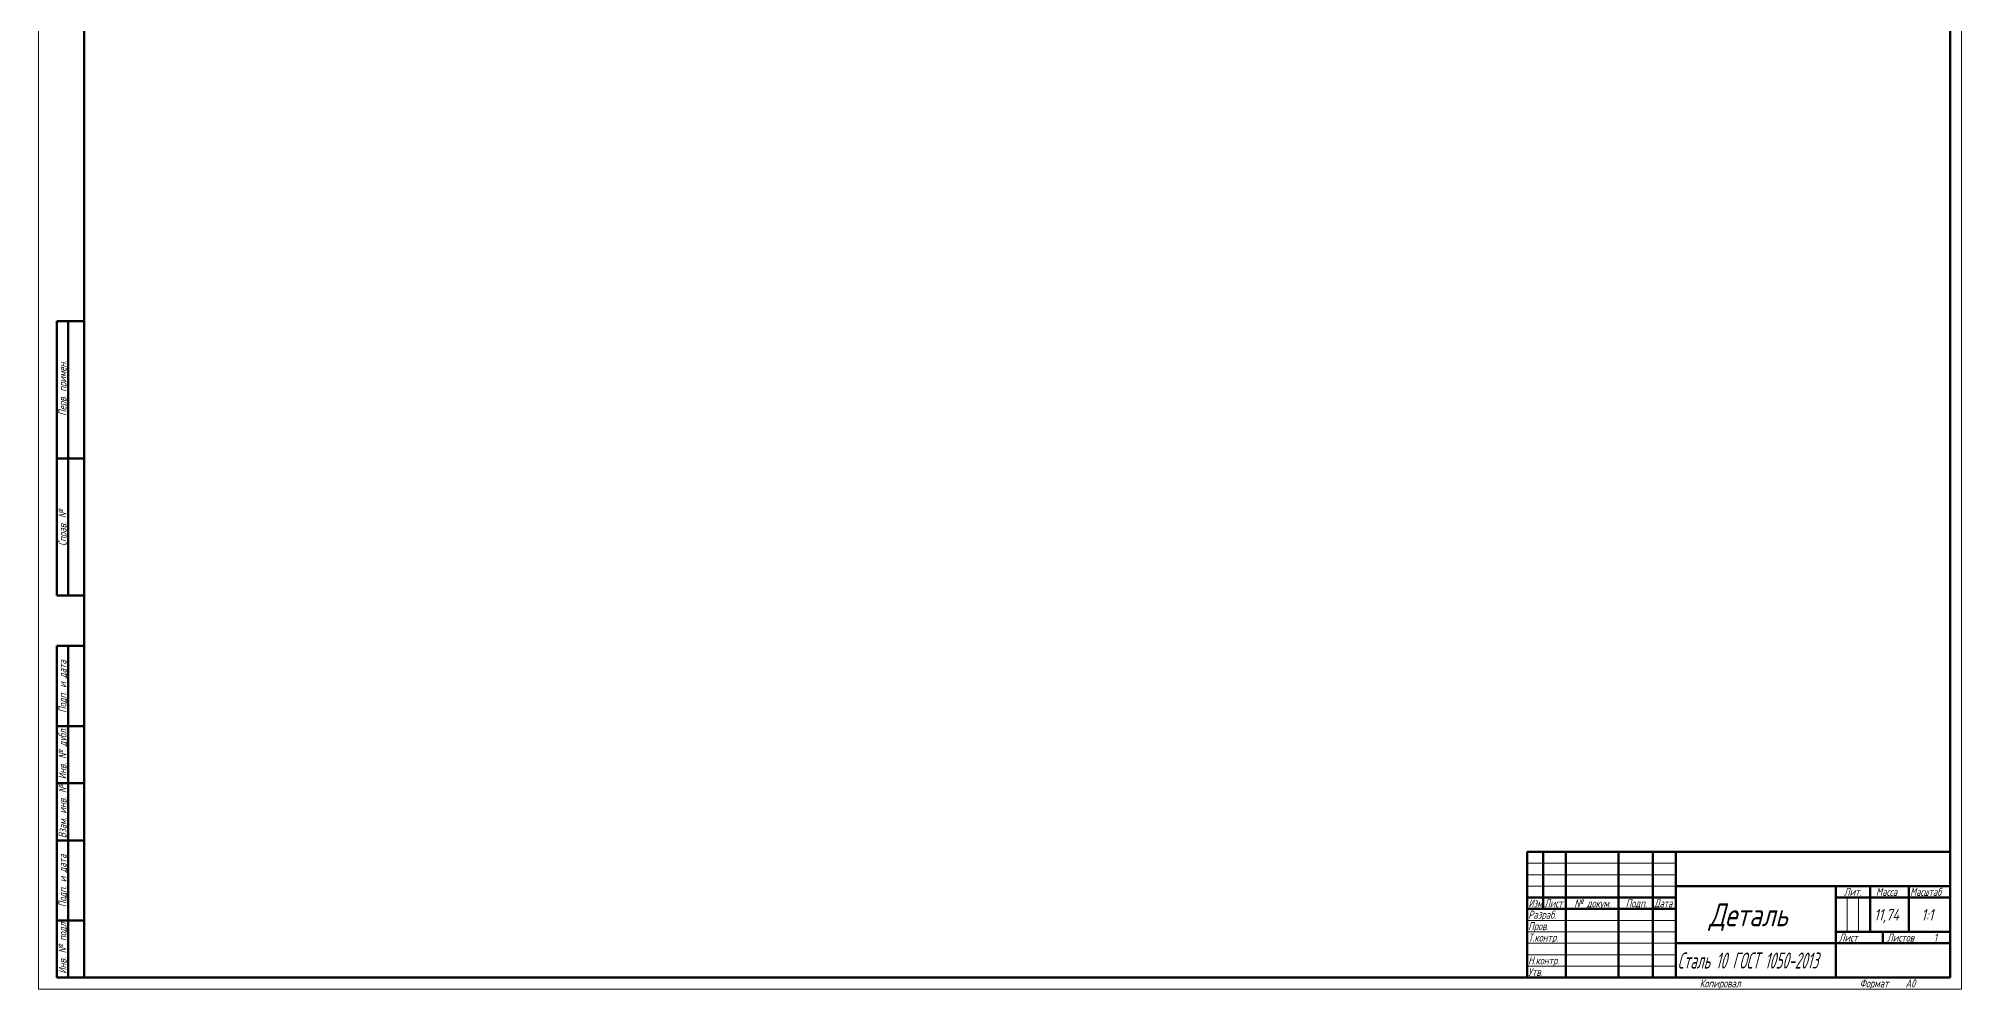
# Model space of a CAD drawing. Header units: millimetres. Extents: x 0 to 841, y 0 to 1189.
# Drawn here: x 0 to 841, y 0 to 416 of the extents above; entities that cross this region are included whole.
import ezdxf

# ---------------------------------------------------------------- set-up
doc = ezdxf.new("R2010")
doc.units = ezdxf.units.MM
doc.linetypes.add('K5LT_BASIC', pattern=[0])
doc.linetypes.add('K5LT_THIN', pattern=[0])
doc.styles.add('KTEXTSTYLE', font='GOST_AU.SHX', dxfattribs={"width": 0.96, "height": 5})

# ---------------------------------------------------------------- blocks, each defined once
blk = doc.blocks.new('U105')
at = {"color": 7, "linetype": 'K5LT_THIN', "lineweight": 18, "true_color": 0xffffff}
for p, q in [((0, 0), (0, 1189)), ((841, 1189), (841, 0)), ((651, 55), (716, 55)), ((651, 50), (716, 50)), ((651, 45), (716, 45)), ((790.96, 25), (790.96, 40)), ((795.98, 25), (795.98, 40)), ((651, 30), (716, 30)), ((651, 25), (716, 25)), ((651, 20), (716, 20)), ((651, 15), (716, 15)), ((651, 10), (716, 10)), ((841, 0), (0, 0))]:
    blk.add_line(p, q, dxfattribs=at)
at = {"color": 143, "linetype": 'K5LT_BASIC', "lineweight": 60, "true_color": 0x33acca}
for p, q in [((20, 5), (20, 1184)), ((836, 1184), (836, 5)), ((8, 172), (8, 292)), ((20, 292), (8, 292)), ((13, 172), (13, 292)), ((20, 232), (8, 232)), ((20, 172), (8, 172)), ((8, 5), (8, 150)), ((20, 150), (8, 150)), ((13, 5), (13, 150)), ((20, 115), (8, 115)), ((20, 90), (8, 90)), ((20, 65), (8, 65)), ((651, 60), (836, 60)), ((651, 5), (651, 60)), ((658, 35), (658, 60)), ((668, 5), (668, 60)), ((691, 5), (691, 60)), ((706, 5), (706, 60)), ((716, 5), (716, 60)), ((716, 45), (836, 45)), ((786, 5), (786, 45)), ((801, 25), (801, 45)), ((818, 25), (818, 45)), ((651, 40), (716, 40)), ((651, 35), (716, 35)), ((786, 40), (801, 40)), ((801, 40), (836, 40)), ((20, 30), (8, 30)), ((716, 20), (786, 20)), ((786, 25), (836, 25)), ((786, 20), (836, 20)), ((806.57, 20), (806.57, 25)), ((20, 5), (8, 5)), ((836, 5), (20, 5))]:
    blk.add_line(p, q, dxfattribs=at)
at = {"color": 7, "char_height": 3.5, "attachment_point": 1, "rotation": 90, "style": 'KTEXTSTYLE'}
for s, insert in [('\\H3.5;\\W0.965;\\Q15;\\Q15;Перв. примен.', (8.77, 250.61)), ('\\H3.5;\\W0.965;\\Q15;\\Q15;Справ. №', (8.77, 193.68)), ('\\H3.5;\\W0.965;\\Q15;\\Q15;Подп. и дата', (8.77, 120.75)), ('\\H3.5;\\W0.965;\\Q15;\\Q15;Инв. № дубл.', (8.77, 91.67)), ('\\H3.5;\\W0.965;\\Q15;\\Q15;Взам. инв. №', (8.77, 65.94)), ('\\H3.5;\\W0.965;\\Q15;\\Q15;Подп. и дата', (8.77, 35.75)), ('\\H3.5;\\W0.965;\\Q15;\\Q15;Инв. № подл.', (8.77, 6.67))]:
    blk.add_mtext(s, dxfattribs=dict(at, insert=insert))
at = {"color": 7, "attachment_point": 1, "style": 'KTEXTSTYLE'}
for s, insert, char_height in [('\\H3.5;\\W0.965;\\Q15;\\Q15;Лит.', (789.56, 44.23), 3.5), ('\\H3.5;\\W0.965;\\Q15;\\Q15;Масса', (803.58, 44.23), 3.5), ('\\H3.5;\\W0.965;\\Q15;\\Q15;\\W0.941;Масштаб', (818.52, 44.23), 3.5), ('\\H3.5;\\W0.965;\\Q15;\\Q15;Разраб.', (651.5, 34.23), 3.5), ('\\H3.5;\\W0.965;\\Q15;\\Q15;\\W0.797;Изм.', (651.61, 39.23), 3.5), ('\\H3.5;\\W0.965;\\Q15;\\Q15;\\W0.807;Лист', (658.6, 39.23), 3.5), ('\\H3.5;\\W0.965;\\Q15;\\Q15;№ докум.', (671.67, 39.23), 3.5), ('\\H3.5;\\W0.965;\\Q15;\\Q15;Подп.', (694.15, 39.23), 3.5), ('\\H3.5;\\W0.965;\\Q15;\\Q15;\\W0.807;Дата', (706.6, 39.23), 3.5), ('\\H3.5;\\W0.965;\\Q15;\\Q15;\\H10.00;Деталь', (730.53, 37.43), 10), ('\\H3.5;\\W0.965;\\Q15;\\Q15;\\H5.00;11,74', (802.77, 34.97), 5), ('\\H3.5;\\W0.965;\\Q15;\\Q15;\\H5.00;{\\c5311190;1:1}', (823.44, 34.97), 5), ('\\H3.5;\\W0.965;\\Q15;\\Q15;Пров.', (651.5, 29.23), 3.5), ('\\H3.5;\\W0.965;\\Q15;\\Q15;Т.контр.', (651.5, 24.23), 3.5), ('\\H3.5;\\W0.965;\\Q15;\\Q15;Лист', (787.36, 24.23), 3.5), ('\\H3.5;\\W0.965;\\Q15;\\Q15;Листов', (808.41, 24.23), 3.5), ('\\H3.5;\\W0.965;\\Q15;\\Q15;1', (828.91, 24.23), 3.5), ('\\H3.5;\\W0.965;\\Q15;\\Q15;Утв.', (651.5, 9.23), 3.5), ('\\H3.5;\\W0.965;\\Q15;\\Q15;Н.контр.', (651.5, 14.23), 3.5), ('\\H3.5;\\W0.965;\\Q15;\\Q15;\\W0.708;\\H7.00;Сталь 10 ГОСТ 1050-2013', (716.84, 15.95), 7), ('\\H3.5;\\W0.965;\\Q15;\\Q15;Копировал', (726.5, 4.23), 3.5), ('\\H3.5;\\W0.965;\\Q15;\\Q15;Формат', (796.5, 4.23), 3.5), ('\\H3.5;\\W0.965;\\Q15;\\Q15;A0', (816.5, 4.23), 3.5)]:
    blk.add_mtext(s, dxfattribs=dict(at, insert=insert, char_height=char_height))

msp = doc.modelspace()

# ---------------------------------------------------------------- block references
msp.add_blockref('U105', (0, 0))

doc.saveas('drawing.dxf')
